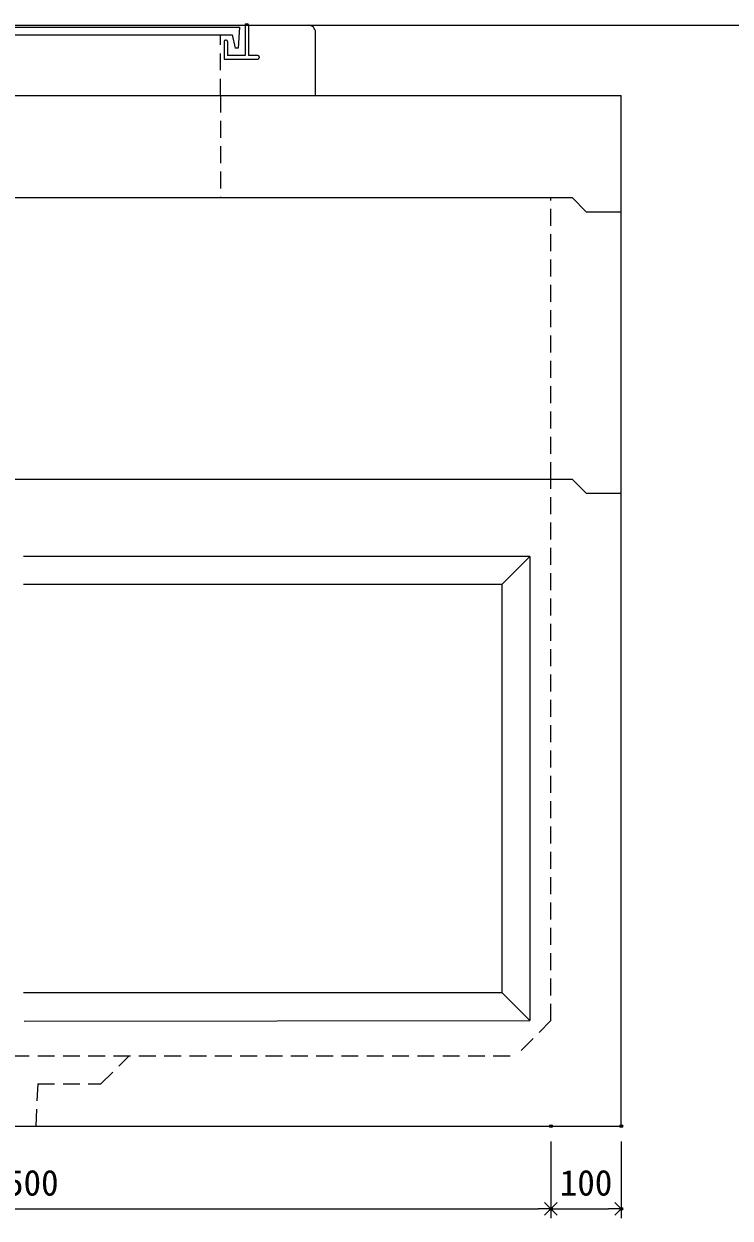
# Model space of a CAD drawing. Units: millimetres, scale not verified. Extents: x -6420 to 6420, y -2665 to 3035.
# Drawn here: x 3361 to 4365, y -1597 to 100 of the extents above; entities that cross this region are included whole.
import ezdxf
from ezdxf.enums import TextEntityAlignment as Align

# ---------------------------------------------------------------- set-up
doc = ezdxf.new("R2010")
doc.units = ezdxf.units.MM
doc.header["$LTSCALE"] = 20
doc.header["$PDMODE"] = 32
doc.header["$PDSIZE"] = 4
doc.linetypes.add('DASHED1', pattern=[1.8, 1.2, -0.6])
doc.layers.add('0-1_Defpoints', color=7, linetype='Continuous')
for name, color, linetype, lineweight in [('0-3_gaikei', 7, 'Continuous', 18), ('0-4_kakure', 7, 'DASHED1', 5), ('0-5_sunpou', 7, 'Continuous', 5), ('0-8_uchigawa', 6, 'Continuous', 18), ('0-A_futa', 3, 'Continuous', 18), ('0-B_GL', 4, 'Continuous', 18)]:
    doc.layers.add(name, color=color, linetype=linetype, lineweight=lineweight)
doc.styles.add('ＭＳ ゴシック', font='')
doc.styles.get('ＭＳ ゴシック').set_extended_font_data('MS Gothic')

# ---------------------------------------------------------------- blocks, each defined once
blk = doc.blocks.new('_Open90')
at = {"layer": '0-5_sunpou'}
blk.add_line((0, 0), (-1, 0), dxfattribs=at)
blk.add_lwpolyline([(-0.5, 0.5), (0, 0), (-0.5, -0.5)], dxfattribs=at)
blk = doc.blocks.new('D63')
at = {"layer": '0-1_Defpoints'}
for p in [(5193.24, 1125.17), (6693.24, 1125.17), (6693.24, 1007.46)]:
    blk.add_point(p, dxfattribs=at)
at = {"layer": '0-5_sunpou'}
for p, q in [((5193.24, 1103.17), (5193.24, 994.46)), ((6693.24, 1103.17), (6693.24, 994.46)), ((5211.24, 1007.46), (6675.24, 1007.46))]:
    blk.add_line(p, q, dxfattribs=at)
at = {"layer": '0-5_sunpou', "xscale": 18, "yscale": 18, "rotation": 180}
blk.add_blockref('_Open90', (5193.24, 1007.46), dxfattribs=at)
at = {"layer": '0-5_sunpou', "xscale": 18, "yscale": 18}
blk.add_blockref('_Open90', (6693.24, 1007.46), dxfattribs=at)
at = {"layer": '0-5_sunpou', "style": 'ＭＳ ゴシック'}
blk.add_text('1500', height=36.66, dxfattribs=at).set_placement((5893.24, 1015.46), align=Align.BOTTOM_LEFT)
blk = doc.blocks.new('D64')
at = {"layer": '0-1_Defpoints'}
for p in [(6693.24, 1125.17), (6793.24, 1125.17), (6793.24, 1007.46)]:
    blk.add_point(p, dxfattribs=at)
at = {"layer": '0-5_sunpou'}
for p, q in [((6693.24, 1103.17), (6693.24, 994.46)), ((6793.24, 1103.17), (6793.24, 994.46)), ((6711.24, 1007.46), (6775.24, 1007.46))]:
    blk.add_line(p, q, dxfattribs=at)
at = {"layer": '0-5_sunpou', "xscale": 18, "yscale": 18, "rotation": 180}
blk.add_blockref('_Open90', (6693.24, 1007.46), dxfattribs=at)
at = {"layer": '0-5_sunpou', "xscale": 18, "yscale": 18}
blk.add_blockref('_Open90', (6793.24, 1007.46), dxfattribs=at)
at = {"layer": '0-5_sunpou', "style": 'ＭＳ ゴシック'}
blk.add_text('100', height=36.66, dxfattribs=at).set_placement((6705.74, 1015.46), align=Align.BOTTOM_LEFT)

msp = doc.modelspace()

# ---------------------------------------------------------------- linework, layer by layer
at = {"layer": '0-3_gaikei'}
for p, q in [((3680.49, 98.38), (3765.49, 98.38)), ((3775.49, -1.62), (3775.49, 88.38)), ((2510.49, -1.62), (4210.49, -1.62)), ((2510.49, -1.62), (4210.49, -1.62)), ((2510.49, -1.62), (4210.49, -1.62)), ((2510.49, -1.62), (4210.49, -1.62)), ((4210.49, -566.62), (4210.49, -1.62)), ((2580.49, -146.62), (4140.49, -146.62)), ((2580.49, -146.62), (4140.49, -146.62)), ((2580.49, -146.62), (4140.49, -146.62)), ((2580.49, -146.62), (4140.49, -146.62)), ((2580.49, -146.62), (4140.49, -146.62)), ((2580.49, -146.62), (4140.49, -146.62)), ((2580.49, -146.62), (4140.49, -146.62)), ((2580.49, -146.62), (4140.49, -146.62)), ((2580.49, -146.62), (4140.49, -146.62)), ((2580.49, -146.62), (4140.49, -146.62)), ((2580.49, -146.62), (4140.49, -146.62)), ((2580.49, -146.62), (4140.49, -146.62)), ((2580.49, -146.62), (4140.49, -146.62)), ((2580.49, -146.62), (4140.49, -146.62)), ((4140.49, -146.62), (4160.49, -166.62)), ((4140.49, -146.62), (4160.49, -166.62)), ((4140.49, -146.62), (4160.49, -166.62)), ((4140.49, -146.62), (4160.49, -166.62)), ((4140.49, -146.62), (4160.49, -166.62)), ((4140.49, -146.62), (4160.49, -166.62)), ((4140.49, -146.62), (4160.49, -166.62)), ((4140.49, -146.62), (4160.49, -166.62)), ((4140.49, -146.62), (4160.49, -166.62)), ((4140.49, -146.62), (4160.49, -166.62)), ((4140.49, -146.62), (4160.49, -166.62)), ((4140.49, -146.62), (4160.49, -166.62)), ((4140.49, -146.62), (4160.49, -166.62)), ((4140.49, -146.62), (4160.49, -166.62)), ((4160.49, -166.62), (4210.49, -166.62)), ((4160.49, -166.62), (4210.49, -166.62)), ((4160.49, -166.62), (4210.49, -166.62)), ((4160.49, -166.62), (4210.49, -166.62)), ((4160.49, -166.62), (4210.49, -166.62)), ((4160.49, -166.62), (4210.49, -166.62)), ((4160.49, -166.62), (4210.49, -166.62)), ((4160.49, -166.62), (4210.49, -166.62)), ((4160.49, -166.62), (4210.49, -166.62)), ((4160.49, -166.62), (4210.49, -166.62)), ((4160.49, -166.62), (4210.49, -166.62)), ((4160.49, -166.62), (4210.49, -166.62)), ((4160.49, -166.62), (4210.49, -166.62)), ((4160.49, -166.62), (4210.49, -166.62)), ((2580.49, -546.62), (4140.49, -546.62)), ((2580.49, -546.62), (4140.49, -546.62)), ((2580.49, -546.62), (4140.49, -546.62)), ((2580.49, -546.62), (4140.49, -546.62)), ((2580.49, -546.62), (4140.49, -546.62)), ((2580.49, -546.62), (4140.49, -546.62)), ((2580.49, -546.62), (4140.49, -546.62)), ((2580.49, -546.62), (4140.49, -546.62)), ((2580.49, -546.62), (4140.49, -546.62)), ((2580.49, -546.62), (4140.49, -546.62)), ((2580.49, -546.62), (4140.49, -546.62)), ((2580.49, -546.62), (4140.49, -546.62)), ((2580.49, -546.62), (4140.49, -546.62)), ((2580.49, -546.62), (4140.49, -546.62)), ((2580.49, -546.62), (4140.49, -546.62)), ((2580.49, -546.62), (4140.49, -546.62)), ((2580.49, -546.62), (4140.49, -546.62)), ((2580.49, -546.62), (4140.49, -546.62)), ((2580.49, -546.62), (4140.49, -546.62)), ((2580.49, -546.62), (4140.49, -546.62)), ((2580.49, -546.62), (4140.49, -546.62)), ((2580.49, -546.62), (4140.49, -546.62)), ((2580.49, -546.62), (4140.49, -546.62)), ((2580.49, -546.62), (4140.49, -546.62)), ((2580.49, -546.62), (4140.49, -546.62)), ((2580.49, -546.62), (4140.49, -546.62)), ((2580.49, -546.62), (4140.49, -546.62)), ((2580.49, -546.62), (4140.49, -546.62)), ((2580.49, -546.62), (4140.49, -546.62)), ((2580.49, -546.62), (4140.49, -546.62)), ((2580.49, -546.62), (4140.49, -546.62)), ((2580.49, -546.62), (4140.49, -546.62)), ((2580.49, -546.62), (4140.49, -546.62)), ((2580.49, -546.62), (4140.49, -546.62)), ((2580.49, -546.62), (4140.49, -546.62)), ((2580.49, -546.62), (4140.49, -546.62)), ((4140.49, -546.62), (4160.49, -566.62)), ((4140.49, -546.62), (4160.49, -566.62)), ((4140.49, -546.62), (4160.49, -566.62)), ((4140.49, -546.62), (4160.49, -566.62)), ((4140.49, -546.62), (4160.49, -566.62)), ((4140.49, -546.62), (4160.49, -566.62)), ((4140.49, -546.62), (4160.49, -566.62)), ((4140.49, -546.62), (4160.49, -566.62)), ((4140.49, -546.62), (4160.49, -566.62)), ((4140.49, -546.62), (4160.49, -566.62)), ((4140.49, -546.62), (4160.49, -566.62)), ((4140.49, -546.62), (4160.49, -566.62)), ((4140.49, -546.62), (4160.49, -566.62)), ((4140.49, -546.62), (4160.49, -566.62)), ((4140.49, -546.62), (4160.49, -566.62)), ((4140.49, -546.62), (4160.49, -566.62)), ((4140.49, -546.62), (4160.49, -566.62)), ((4140.49, -546.62), (4160.49, -566.62)), ((4140.49, -546.62), (4160.49, -566.62)), ((4140.49, -546.62), (4160.49, -566.62)), ((4140.49, -546.62), (4160.49, -566.62)), ((4140.49, -546.62), (4160.49, -566.62)), ((4140.49, -546.62), (4160.49, -566.62)), ((4140.49, -546.62), (4160.49, -566.62)), ((4140.49, -546.62), (4160.49, -566.62)), ((4140.49, -546.62), (4160.49, -566.62)), ((4140.49, -546.62), (4160.49, -566.62)), ((4140.49, -546.62), (4160.49, -566.62)), ((4140.49, -546.62), (4160.49, -566.62)), ((4140.49, -546.62), (4160.49, -566.62)), ((4140.49, -546.62), (4160.49, -566.62)), ((4140.49, -546.62), (4160.49, -566.62)), ((4140.49, -546.62), (4160.49, -566.62)), ((4140.49, -546.62), (4160.49, -566.62)), ((4140.49, -546.62), (4160.49, -566.62)), ((4140.49, -546.62), (4160.49, -566.62)), ((4160.49, -566.62), (4210.49, -566.62)), ((4160.49, -566.62), (4210.49, -566.62)), ((4160.49, -566.62), (4210.49, -566.62)), ((4160.49, -566.62), (4210.49, -566.62)), ((4160.49, -566.62), (4210.49, -566.62)), ((4160.49, -566.62), (4210.49, -566.62)), ((4160.49, -566.62), (4210.49, -566.62)), ((4160.49, -566.62), (4210.49, -566.62)), ((4160.49, -566.62), (4210.49, -566.62)), ((4160.49, -566.62), (4210.49, -566.62)), ((4160.49, -566.62), (4210.49, -566.62)), ((4160.49, -566.62), (4210.49, -566.62)), ((4160.49, -566.62), (4210.49, -566.62)), ((4160.49, -566.62), (4210.49, -566.62)), ((4160.49, -566.62), (4210.49, -566.62)), ((4160.49, -566.62), (4210.49, -566.62)), ((4160.49, -566.62), (4210.49, -566.62)), ((4160.49, -566.62), (4210.49, -566.62)), ((4160.49, -566.62), (4210.49, -566.62)), ((4160.49, -566.62), (4210.49, -566.62)), ((4160.49, -566.62), (4210.49, -566.62)), ((4160.49, -566.62), (4210.49, -566.62)), ((4160.49, -566.62), (4210.49, -566.62)), ((4160.49, -566.62), (4210.49, -566.62)), ((4160.49, -566.62), (4210.49, -566.62)), ((4160.49, -566.62), (4210.49, -566.62)), ((4160.49, -566.62), (4210.49, -566.62)), ((4160.49, -566.62), (4210.49, -566.62)), ((4160.49, -566.62), (4210.49, -566.62)), ((4160.49, -566.62), (4210.49, -566.62)), ((4160.49, -566.62), (4210.49, -566.62)), ((4160.49, -566.62), (4210.49, -566.62)), ((4160.49, -566.62), (4210.49, -566.62)), ((4160.49, -566.62), (4210.49, -566.62)), ((4160.49, -566.62), (4210.49, -566.62)), ((4160.49, -566.62), (4210.49, -566.62)), ((4210.49, -1466.62), (4210.49, -566.62)), ((2510.49, -1466.62), (4210.49, -1466.62))]:
    msp.add_line(p, q, dxfattribs=at)
msp.add_arc((3765.82, 88.71), 9.68, 358.04251, 91.95749, dxfattribs=at)
at = {"layer": '0-4_kakure'}
for p, q in [((3640.49, -1.62), (3640.49, 84.88)), ((3640.49, -1.62), (3640.49, -146.62)), ((4110.49, -546.62), (4110.49, -146.62)), ((4110.49, -1316.62), (4110.49, -546.62)), ((4110.49, -1316.62), (4060.49, -1366.62)), ((2660.49, -1366.62), (4060.49, -1366.62)), ((3380.49, -1406.62), (3377.99, -1466.62))]:
    msp.add_line(p, q, dxfattribs=at)
msp.add_lwpolyline([(3380.49, -1406.62), (3470.49, -1406.62), (3510.49, -1366.62)], dxfattribs=at)
at = {"layer": '0-8_uchigawa'}
for p, q in [((4080.49, -656.62), (3360.49, -656.62)), ((4040.49, -696.62), (4080.49, -656.62)), ((4080.49, -656.62), (4080.49, -1316.62)), ((4080.49, -656.62), (4080.49, -1316.62)), ((4040.49, -696.62), (3360.49, -696.62)), ((4040.49, -696.62), (4040.49, -1276.62)), ((3361.18, -1317.31), (4080.49, -1316.62))]:
    msp.add_line(p, q, dxfattribs=at)
msp.add_lwpolyline([(3360.49, -1276.62), (4040.49, -1276.62), (4080.49, -1316.62)], dxfattribs=at)
at = {"layer": '0-A_futa'}
for p, q in [((3013.3, 95.88), (3667.63, 95.88)), ((3667.63, 95.88), (3665.38, 65.88)), ((3675.49, 100.38), (3678.49, 100.38)), ((3675.49, 100.38), (3675.49, 55.38)), ((3680.49, 98.38), (3680.49, 55.38)), ((3023.82, 84.88), (3657.16, 84.88)), ((3645.49, 75.38), (3645.49, 50.38)), ((3648.49, 77.38), (3647.49, 77.38)), ((3650.49, 75.38), (3650.49, 55.38)), ((3657.16, 84.88), (3661.48, 65.88)), ((3675.49, 55.38), (3650.49, 55.38)), ((3665.38, 65.88), (3661.48, 65.88)), ((3693.49, 55.38), (3680.49, 55.38)), ((3695.49, 53.38), (3695.49, 52.38)), ((3645.49, 50.38), (3693.49, 50.38))]:
    msp.add_line(p, q, dxfattribs=at)
for centre, start, end in [((3678.49, 98.38), 0, 90), ((3647.49, 75.38), 90, 180), ((3648.49, 75.38), 0, 90), ((3693.49, 53.38), 0, 90), ((3693.49, 52.38), 270, 0)]:
    msp.add_arc(centre, 2, start, end, dxfattribs=at)
at = {"layer": '0-B_GL'}
msp.add_line((-1739.51, 98.38), (6420.49, 98.38), dxfattribs=at)

# ---------------------------------------------------------------- block references
at = {"layer": '0-5_sunpou'}
for name in ['D63', 'D64']:
    msp.add_blockref(name, (-2582.75, -2591.78), dxfattribs=at)

doc.saveas('drawing.dxf')
